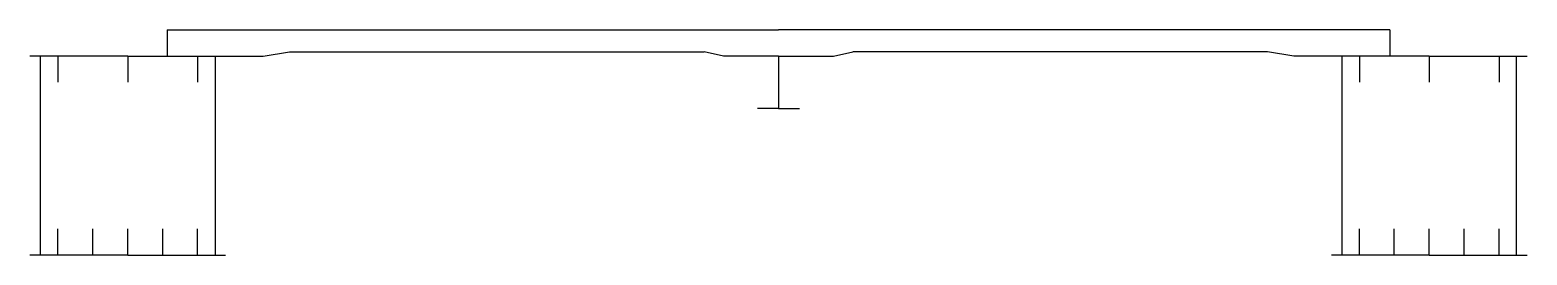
# Model space of a CAD drawing. Header units: millimetres. Extents: x 0 to 17.1, y 0 to 2.6.
import ezdxf

# ---------------------------------------------------------------- set-up
doc = ezdxf.new("R2010")
doc.units = ezdxf.units.MM

msp = doc.modelspace()

# ---------------------------------------------------------------- linework, layer by layer
for p, q in [((1.57, 2.595), (1.57, 2.295)), ((1.57, 2.595), (8.57, 2.595)), ((15.57, 2.595), (8.57, 2.595)), ((15.57, 2.595), (15.57, 2.295)), ((0.12, 2.295), (0, 2.295)), ((0.32, 2.295), (0.12, 2.295)), ((0.12, 0.015), (0.12, 2.295)), ((0.32, 2.295), (0.32, 1.995)), ((1.12, 2.295), (0.32, 2.295)), ((1.12, 2.295), (1.92, 2.295)), ((1.12, 2.295), (1.12, 1.995)), ((1.92, 2.295), (2.12, 2.295)), ((1.92, 2.295), (1.92, 1.995)), ((2.12, 2.295), (2.12, 0.015)), ((2.12, 2.295), (2.24, 2.295)), ((2.24, 2.295), (2.67, 2.295)), ((2.67, 2.295), (2.97, 2.345)), ((2.97, 2.345), (7.718, 2.345)), ((7.94, 2.295), (7.718, 2.345)), ((8.33, 2.295), (7.94, 2.295)), ((8.57, 2.295), (8.33, 2.295)), ((8.57, 2.295), (8.57, 1.695)), ((8.57, 2.295), (8.81, 2.295)), ((8.57, 2.295), (8.81, 2.295)), ((8.57, 2.295), (8.57, 1.695)), ((8.81, 2.295), (9.2, 2.295)), ((9.2, 2.295), (9.422, 2.345)), ((14.17, 2.345), (9.422, 2.345)), ((14.47, 2.295), (14.17, 2.345)), ((14.9, 2.295), (14.47, 2.295)), ((15.02, 2.295), (14.9, 2.295)), ((15.22, 2.295), (15.02, 2.295)), ((15.02, 2.295), (15.02, 0.015)), ((15.22, 2.295), (15.22, 1.995)), ((16.02, 2.295), (15.22, 2.295)), ((16.02, 2.295), (16.82, 2.295)), ((16.02, 2.295), (16.02, 1.995)), ((16.82, 2.295), (17.02, 2.295)), ((16.82, 2.295), (16.82, 1.995)), ((17.02, 2.295), (17.14, 2.295)), ((17.02, 0.015), (17.02, 2.295)), ((8.57, 1.695), (8.33, 1.695)), ((8.57, 1.695), (8.33, 1.695)), ((8.57, 1.695), (8.81, 1.695)), ((8.57, 1.695), (8.81, 1.695)), ((0.32, 0.015), (0.32, 0.315)), ((0.72, 0.015), (0.72, 0.315)), ((1.12, 0.015), (1.12, 0.315)), ((1.52, 0.015), (1.52, 0.315)), ((1.92, 0.015), (1.92, 0.315)), ((15.22, 0.015), (15.22, 0.315)), ((15.62, 0.015), (15.62, 0.315)), ((16.02, 0.015), (16.02, 0.315)), ((16.42, 0.015), (16.42, 0.315)), ((16.82, 0.015), (16.82, 0.315)), ((0.12, 0.015), (0, 0.015)), ((0.32, 0.015), (0.12, 0.015)), ((0.72, 0.015), (0.32, 0.015)), ((1.12, 0.015), (0.72, 0.015)), ((1.12, 0.015), (1.52, 0.015)), ((1.52, 0.015), (1.92, 0.015)), ((1.92, 0.015), (2.12, 0.015)), ((2.12, 0.015), (2.24, 0.015)), ((15.02, 0.015), (14.9, 0.015)), ((15.22, 0.015), (15.02, 0.015)), ((15.62, 0.015), (15.22, 0.015)), ((16.02, 0.015), (15.62, 0.015)), ((16.02, 0.015), (16.42, 0.015)), ((16.42, 0.015), (16.82, 0.015)), ((16.82, 0.015), (17.02, 0.015)), ((17.02, 0.015), (17.14, 0.015))]:
    msp.add_line(p, q)

doc.saveas('drawing.dxf')
